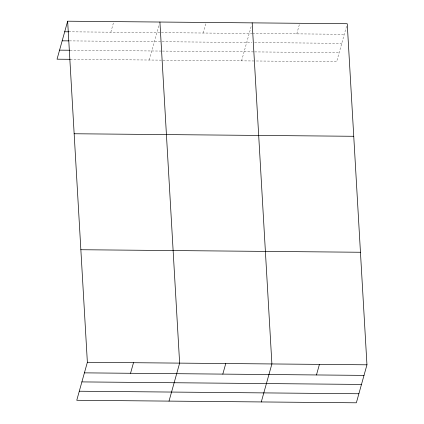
<?xml version="1.0" encoding="UTF-8"?>
<svg xmlns="http://www.w3.org/2000/svg" width="424" height="424" viewBox="0 0 424 424"><rect width="100%" height="100%" fill="white"/><g stroke="black" fill="none" stroke-linecap="round" stroke-linejoin="round"><path stroke-width="0.32" stroke-dasharray="2.12 1.59" d="M110.834 32.187L113.786 21.619M149.312 60.023L159.048 25.143M203.096 33.024L206.048 22.451M241.574 60.855L251.485 25.355M296.763 33.867L299.71 23.294M346.546 26.214L336.635 61.713L255.439 60.982M68.656 31.805L251.872 33.464M252.529 33.47L344.293 34.296M69.425 40.884L251.983 42.532M254.628 42.559L341.765 43.343M70.114 50.239L161.724 51.066M162.381 51.071L254.003 51.898M254.665 51.903L339.163 52.666M70.225 59.307L254.776 60.977"/><path stroke-width="0.64" d="M67.649 21.2L87.365 362.287L76.76 400.277L356.351 402.8L366.956 364.81L347.24 23.723L67.649 21.2L57.044 59.19L70.225 59.307M130.544 373.274L133.496 362.7M169.022 401.109L179.628 363.119L159.917 22.032M222.812 374.106L225.764 363.538M261.285 401.941L271.895 363.951L252.179 22.864M316.474 374.954L319.426 364.38M64.702 31.774L68.656 31.805M62.174 40.821L68.762 40.879M59.572 50.143L69.457 50.233M74.158 133.756L353.749 136.284M80.857 249.725L360.448 252.254M87.365 362.287L366.956 364.81M84.413 372.86L364.004 375.383M81.885 381.907L361.476 384.43M79.283 391.225L358.874 393.753"/></g></svg>
